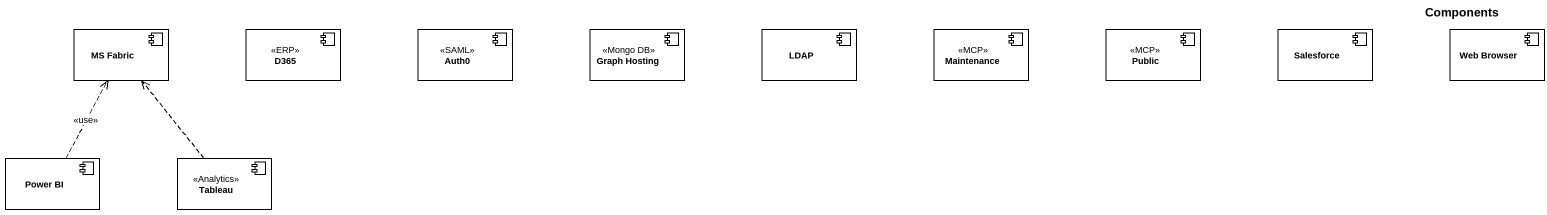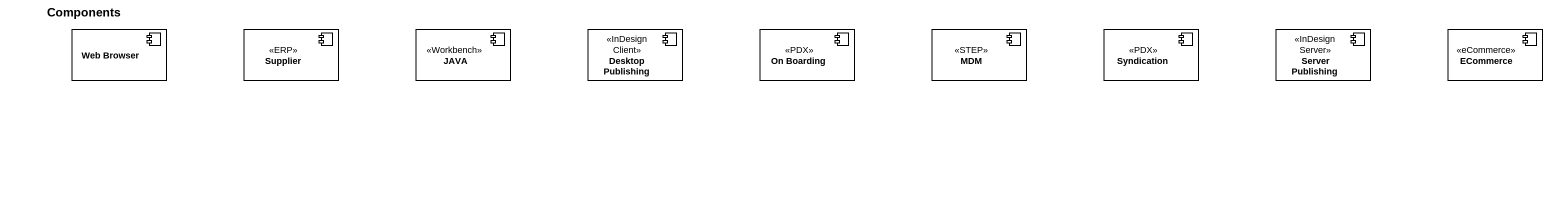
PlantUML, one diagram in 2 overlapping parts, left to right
@startuml
title Components
component "MS Fabric" as MS_Fabric
component D365 <<ERP>>
component Auth0 <<SAML>>
component "Graph Hosting" as Graph_Hosting <<Mongo DB>>
component LDAP
component Maintenance <<MCP>>
component Public <<MCP>>
component Salesforce
component "Web Browser" as Web_Browser
component Supplier <<ERP>>
component JAVA <<Workbench>>
component "Desktop Publishing" as Desktop_Publishing <<InDesign Client>>
component "On Boarding" as On_Boarding <<PDX>>
component MDM <<STEP>>
component Syndication <<PDX>>
component "Server Publishing" as Server_Publishing <<InDesign Server>>
component ECommerce <<eCommerce>>
component "Power BI" as Power_BI
component Tableau <<Analytics>>
Power_BI .up.> MS_Fabric : <<use>>
Tableau .up.> MS_Fabric
@enduml
